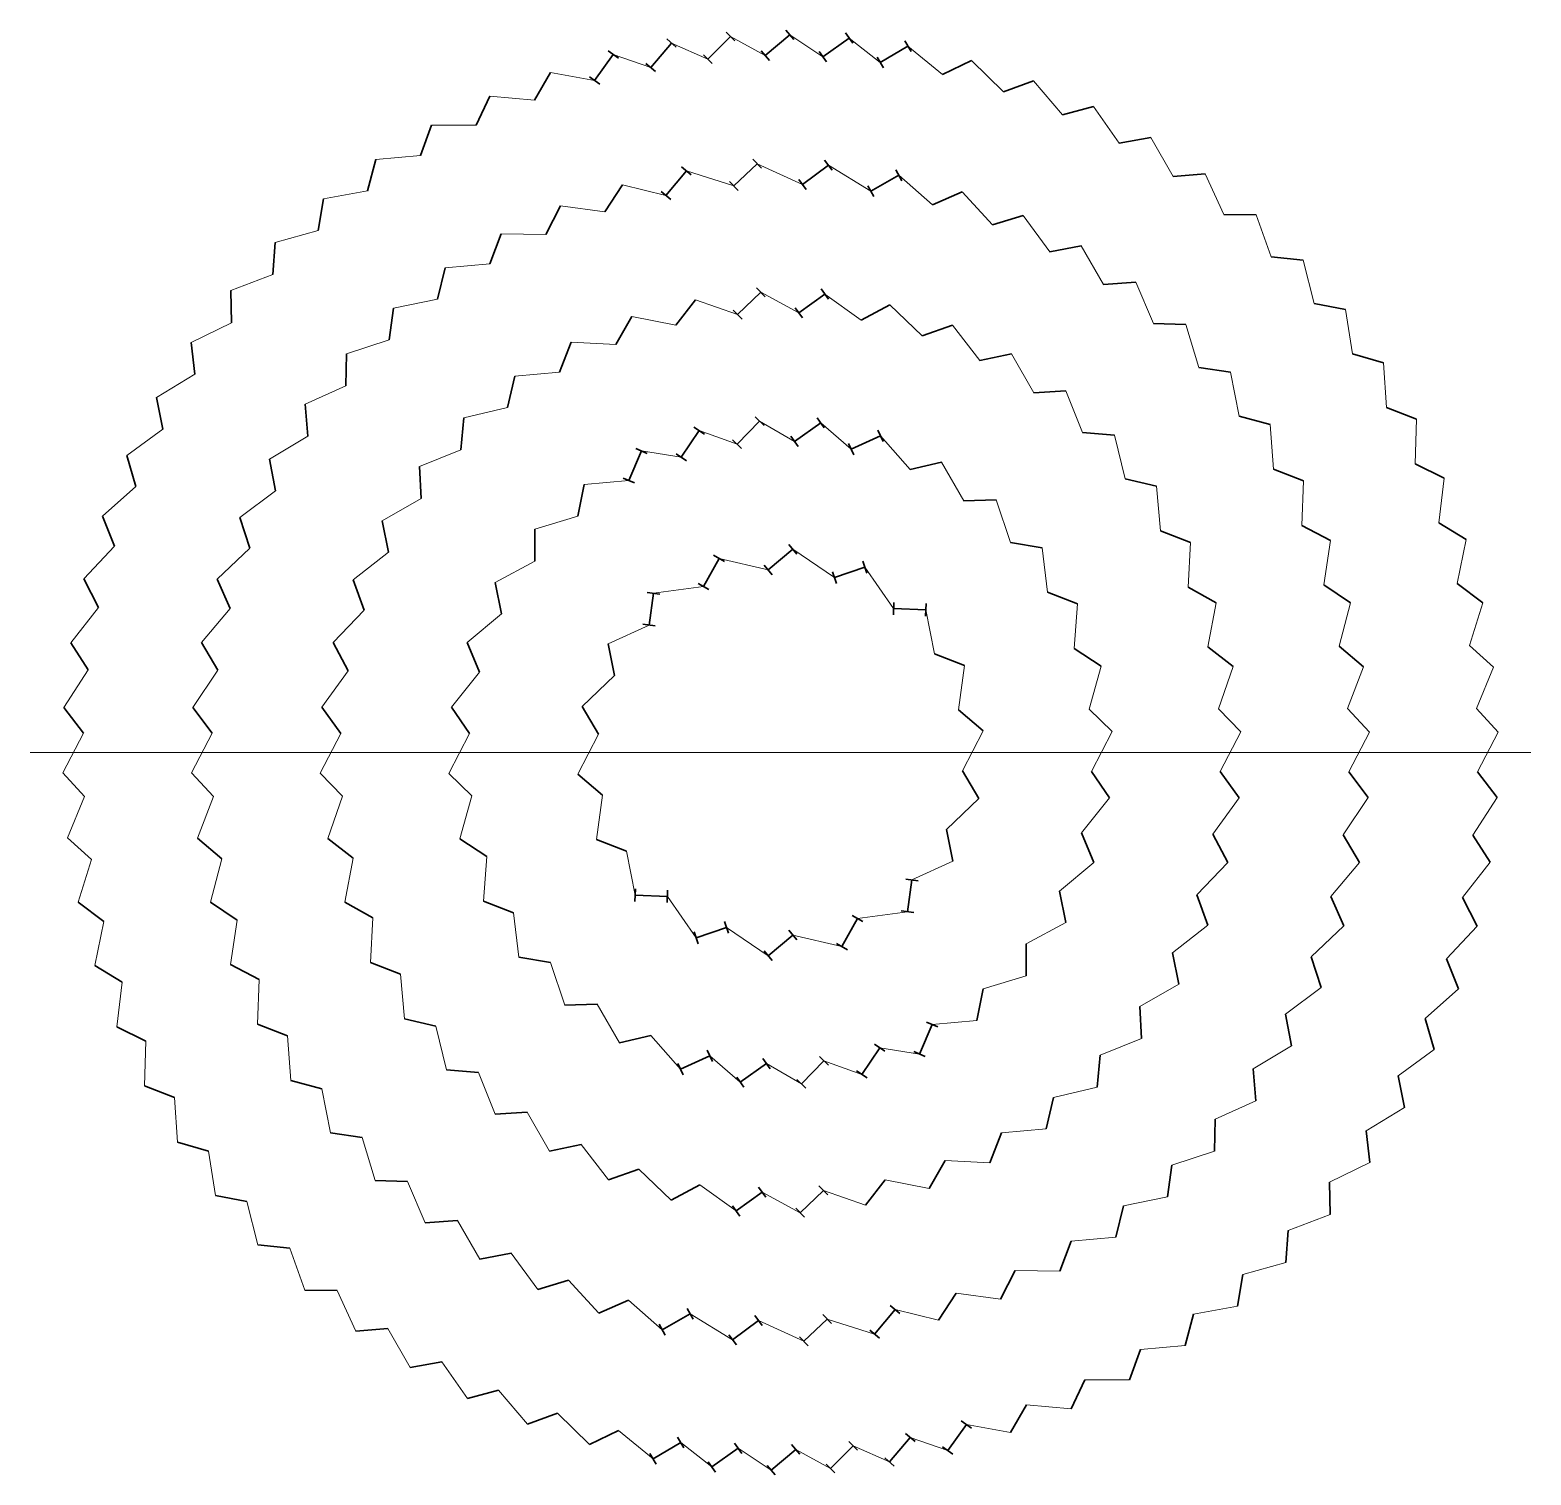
# Model space of a CAD drawing. Header units: millimetres. Extents: x 14 to 682, y -10 to 82.
# Drawn here: x 309 to 379, y -9.7 to 57.7 of the extents above; entities that cross this region are included whole.
import ezdxf

# ---------------------------------------------------------------- set-up
doc = ezdxf.new("R2010")
doc.units = ezdxf.units.MM
for name, color, linetype in [('AUTOSTITCH', 7, 'Continuous'), ('AUTOSTITCH_STITCHES', 7, 'Continuous'), ('FILL_REFERENCES', 8, 'Continuous')]:
    doc.layers.add(name, color=color, linetype=linetype)

# ---------------------------------------------------------------- blocks, each defined once
blk = doc.blocks.new('ST-2')
at = {"layer": 'AUTOSTITCH', "color": 7, "lineweight": 30}
for p, q in [((341.136, 33.057), (340.409, 31.745)), ((344.575, 33.482), (343.425, 32.518)), ((347.937, 32.645), (346.518, 32.157)), ((338.078, 31.428), (337.87, 29.942)), ((350.775, 30.659), (349.276, 30.712)), ((335.966, 29.069), (336.258, 27.598)), ((352.587, 28.062), (351.189, 28.605)), ((334.746, 26.147), (335.505, 24.853)), ((353.445, 25.014), (352.303, 25.986)), ((353.254, 21.853), (352.495, 23.147)), ((334.555, 22.986), (335.697, 22.014)), ((352.034, 18.931), (351.742, 20.402)), ((335.413, 19.938), (336.811, 19.395)), ((349.922, 16.572), (350.13, 18.058)), ((337.225, 17.341), (338.724, 17.288)), ((346.864, 14.943), (347.591, 16.255)), ((340.063, 15.355), (341.482, 15.843)), ((343.425, 14.518), (344.575, 15.482))]:
    blk.add_line(p, q, dxfattribs=at)
for points in [[(344.763, 33.258), (344.387, 33.706)], [(341.392, 32.916), (340.88, 33.199)], [(348.032, 32.369), (347.842, 32.922)], [(343.613, 32.294), (343.237, 32.742)], [(346.613, 31.881), (346.423, 32.434)], [(340.665, 31.604), (340.153, 31.887)], [(338.368, 31.387), (337.789, 31.468)], [(349.266, 30.419), (349.286, 31.004)], [(350.765, 30.366), (350.786, 30.951)], [(338.16, 29.902), (337.581, 29.983)], [(337.235, 17.634), (337.214, 17.049)], [(338.734, 17.581), (338.714, 16.996)], [(349.84, 18.098), (350.419, 18.017)], [(341.387, 16.119), (341.577, 15.566)], [(347.335, 16.396), (347.847, 16.113)], [(349.632, 16.613), (350.211, 16.532)], [(339.968, 15.631), (340.158, 15.078)], [(344.387, 15.706), (344.763, 15.258)], [(343.237, 14.742), (343.613, 14.294)], [(346.608, 15.084), (347.12, 14.801)]]:
    blk.add_lwpolyline(points, dxfattribs=at)
at = {"layer": 'AUTOSTITCH_STITCHES', "color": 7, "lineweight": 9}
for p, q in [((343.425, 32.518), (341.136, 33.057)), ((346.518, 32.157), (344.575, 33.482)), ((349.276, 30.712), (347.937, 32.645)), ((340.409, 31.745), (338.078, 31.428)), ((351.189, 28.605), (350.775, 30.659)), ((337.87, 29.942), (335.966, 29.069)), ((352.303, 25.986), (352.587, 28.062)), ((336.258, 27.598), (334.746, 26.147)), ((335.505, 24.853), (334.555, 22.986)), ((352.495, 23.147), (353.445, 25.014)), ((335.697, 22.014), (335.413, 19.938)), ((351.742, 20.402), (353.254, 21.853)), ((336.811, 19.395), (337.225, 17.341)), ((350.13, 18.058), (352.034, 18.931)), ((338.724, 17.288), (340.063, 15.355)), ((347.591, 16.255), (349.922, 16.572)), ((341.482, 15.843), (343.425, 14.518)), ((344.575, 15.482), (346.864, 14.943))]:
    blk.add_line(p, q, dxfattribs=at)
blk = doc.blocks.new('ST-3')
at = {"layer": 'AUTOSTITCH', "color": 7, "lineweight": 30}
for p, q in [((343.023, 39.462), (341.977, 38.388)), ((345.875, 39.379), (344.649, 38.515)), ((340.205, 39.021), (339.373, 37.773)), ((348.663, 38.774), (347.299, 38.15)), ((337.515, 38.07), (336.926, 36.691)), ((351.51, 37.551), (350.049, 37.21)), ((334.845, 36.498), (334.542, 35.029)), ((354.056, 35.786), (352.557, 35.742)), ((332.541, 34.427), (332.536, 32.927)), ((356.2, 33.549), (354.722, 33.805)), ((330.695, 31.938), (330.989, 30.467)), ((357.856, 30.93), (356.459, 31.475)), ((329.382, 29.131), (329.963, 27.749)), ((358.958, 28.034), (357.697, 28.846)), ((328.653, 26.12), (329.497, 24.88)), ((359.462, 24.977), (358.388, 26.023)), ((359.347, 21.88), (358.503, 23.12)), ((328.538, 23.023), (329.612, 21.977)), ((329.042, 19.966), (330.303, 19.154)), ((358.618, 18.869), (358.037, 20.251)), ((357.305, 16.062), (357.011, 17.533)), ((330.144, 17.07), (331.541, 16.525)), ((355.459, 13.573), (355.464, 15.073)), ((331.8, 14.451), (333.278, 14.195)), ((353.155, 11.502), (353.458, 12.971)), ((333.944, 12.214), (335.443, 12.258)), ((350.485, 9.93), (351.074, 11.309)), ((336.49, 10.449), (337.951, 10.79)), ((339.337, 9.226), (340.701, 9.85)), ((347.795, 8.979), (348.627, 10.227)), ((342.125, 8.621), (343.351, 9.485)), ((344.977, 8.538), (346.023, 9.612))]:
    blk.add_line(p, q, dxfattribs=at)
for points in [[(343.233, 39.258), (342.814, 39.666)], [(346.043, 39.14), (345.706, 39.618)], [(340.448, 38.858), (339.962, 39.183)], [(342.186, 38.184), (341.767, 38.592)], [(344.817, 38.276), (344.48, 38.754)], [(348.785, 38.508), (348.541, 39.04)], [(337.784, 37.955), (337.246, 38.185)], [(339.616, 37.611), (339.13, 37.935)], [(347.421, 37.884), (347.177, 38.416)], [(337.195, 36.576), (336.657, 36.806)], [(350.805, 11.424), (351.343, 11.194)], [(340.579, 10.116), (340.823, 9.584)], [(345.814, 9.816), (346.233, 9.408)], [(348.384, 10.389), (348.87, 10.065)], [(350.216, 10.045), (350.754, 9.815)], [(339.215, 9.492), (339.459, 8.96)], [(343.183, 9.724), (343.52, 9.246)], [(347.552, 9.142), (348.038, 8.817)], [(341.957, 8.86), (342.294, 8.382)], [(344.767, 8.742), (345.186, 8.334)]]:
    blk.add_lwpolyline(points, dxfattribs=at)
at = {"layer": 'AUTOSTITCH_STITCHES', "color": 7, "lineweight": 9}
for p, q in [((344.649, 38.515), (343.023, 39.462)), ((347.299, 38.15), (345.875, 39.379)), ((341.977, 38.388), (340.205, 39.021)), ((350.049, 37.21), (348.663, 38.774)), ((339.373, 37.773), (337.515, 38.07)), ((352.557, 35.742), (351.51, 37.551)), ((336.926, 36.691), (334.845, 36.498)), ((354.722, 33.805), (354.056, 35.786)), ((334.542, 35.029), (332.541, 34.427)), ((332.536, 32.927), (330.695, 31.938)), ((356.459, 31.475), (356.2, 33.549)), ((357.697, 28.846), (357.856, 30.93)), ((330.989, 30.467), (329.382, 29.131)), ((358.388, 26.023), (358.958, 28.034)), ((329.963, 27.749), (328.653, 26.12)), ((329.497, 24.88), (328.538, 23.023)), ((358.503, 23.12), (359.462, 24.977)), ((329.612, 21.977), (329.042, 19.966)), ((358.037, 20.251), (359.347, 21.88)), ((330.303, 19.154), (330.144, 17.07)), ((357.011, 17.533), (358.618, 18.869)), ((331.541, 16.525), (331.8, 14.451)), ((355.464, 15.073), (357.305, 16.062)), ((333.278, 14.195), (333.944, 12.214)), ((353.458, 12.971), (355.459, 13.573)), ((335.443, 12.258), (336.49, 10.449)), ((351.074, 11.309), (353.155, 11.502)), ((337.951, 10.79), (339.337, 9.226)), ((340.701, 9.85), (342.125, 8.621)), ((348.627, 10.227), (350.485, 9.93)), ((343.351, 9.485), (344.977, 8.538)), ((346.023, 9.612), (347.795, 8.979))]:
    blk.add_line(p, q, dxfattribs=at)
blk = doc.blocks.new('ST-4')
at = {"layer": 'AUTOSTITCH', "color": 7, "lineweight": 30}
for p, q in [((340.031, 45.12), (339.111, 43.935)), ((343.081, 45.47), (342.002, 44.428)), ((346.065, 45.39), (344.852, 44.508)), ((349.092, 44.878), (347.766, 44.178)), ((337.062, 44.339), (336.32, 43.035)), ((352.015, 43.939), (350.602, 43.435)), ((334.235, 43.143), (333.686, 41.747)), ((354.775, 42.594), (353.304, 42.296)), ((331.607, 41.556), (331.263, 40.096)), ((357.314, 40.869), (355.816, 40.784)), ((329.232, 39.611), (329.099, 38.117)), ((359.582, 38.799), (358.087, 38.929)), ((327.158, 37.347), (327.24, 35.85)), ((361.532, 36.428), (360.071, 36.769)), ((325.428, 34.811), (325.722, 33.34)), ((363.124, 33.803), (361.726, 34.349)), ((324.077, 32.054), (324.578, 30.641)), ((364.325, 30.978), (363.02, 31.717)), ((323.132, 29.133), (323.83, 27.805)), ((365.112, 28.011), (363.926, 28.928)), ((322.614, 26.108), (323.493, 24.892)), ((365.468, 24.961), (364.424, 26.039)), ((365.386, 21.892), (364.507, 23.108)), ((322.532, 23.039), (323.576, 21.961)), ((322.888, 19.989), (324.074, 19.072)), ((364.868, 18.867), (364.17, 20.195)), ((323.675, 17.022), (324.98, 16.283)), ((363.923, 15.946), (363.422, 17.359)), ((324.876, 14.197), (326.274, 13.651)), ((362.572, 13.189), (362.278, 14.66)), ((360.842, 10.653), (360.76, 12.15)), ((326.468, 11.572), (327.929, 11.231)), ((358.768, 8.389), (358.901, 9.883)), ((328.418, 9.201), (329.913, 9.071)), ((356.393, 6.444), (356.737, 7.904)), ((330.686, 7.131), (332.184, 7.216)), ((333.225, 5.406), (334.696, 5.704)), ((353.765, 4.857), (354.314, 6.253)), ((350.938, 3.661), (351.68, 4.965)), ((335.985, 4.061), (337.398, 4.565)), ((338.908, 3.122), (340.234, 3.822)), ((344.919, 2.53), (345.998, 3.572)), ((347.969, 2.88), (348.889, 4.065)), ((341.935, 2.61), (343.148, 3.492))]:
    blk.add_line(p, q, dxfattribs=at)
for points in [[(343.284, 45.26), (342.878, 45.681)], [(346.237, 45.154), (345.893, 45.627)], [(342.205, 44.218), (341.799, 44.639)], [(345.024, 44.272), (344.68, 44.745)], [(342.976, 3.728), (343.32, 3.255)], [(345.795, 3.782), (346.201, 3.361)], [(341.763, 2.846), (342.107, 2.373)], [(344.716, 2.74), (345.122, 2.319)]]:
    blk.add_lwpolyline(points, dxfattribs=at)
at = {"layer": 'AUTOSTITCH_STITCHES', "color": 7, "lineweight": 9}
for p, q in [((342.002, 44.428), (340.031, 45.12)), ((344.852, 44.508), (343.081, 45.47)), ((347.766, 44.178), (346.065, 45.39)), ((350.602, 43.435), (349.092, 44.878)), ((339.111, 43.935), (337.062, 44.339)), ((353.304, 42.296), (352.015, 43.939)), ((336.32, 43.035), (334.235, 43.143)), ((355.816, 40.784), (354.775, 42.594)), ((333.686, 41.747), (331.607, 41.556)), ((358.087, 38.929), (357.314, 40.869)), ((331.263, 40.096), (329.232, 39.611)), ((360.071, 36.769), (359.582, 38.799)), ((329.099, 38.117), (327.158, 37.347)), ((361.726, 34.349), (361.532, 36.428)), ((327.24, 35.85), (325.428, 34.811)), ((363.02, 31.717), (363.124, 33.803)), ((325.722, 33.34), (324.077, 32.054)), ((363.926, 28.928), (364.325, 30.978)), ((324.578, 30.641), (323.132, 29.133)), ((364.424, 26.039), (365.112, 28.011)), ((323.83, 27.805), (322.614, 26.108)), ((323.493, 24.892), (322.532, 23.039)), ((364.507, 23.108), (365.468, 24.961)), ((323.576, 21.961), (322.888, 19.989)), ((364.17, 20.195), (365.386, 21.892)), ((324.074, 19.072), (323.675, 17.022)), ((363.422, 17.359), (364.868, 18.867)), ((324.98, 16.283), (324.876, 14.197)), ((362.278, 14.66), (363.923, 15.946)), ((326.274, 13.651), (326.468, 11.572)), ((360.76, 12.15), (362.572, 13.189)), ((327.929, 11.231), (328.418, 9.201)), ((358.901, 9.883), (360.842, 10.653)), ((329.913, 9.071), (330.686, 7.131)), ((356.737, 7.904), (358.768, 8.389)), ((332.184, 7.216), (333.225, 5.406)), ((354.314, 6.253), (356.393, 6.444)), ((334.696, 5.704), (335.985, 4.061)), ((351.68, 4.965), (353.765, 4.857)), ((337.398, 4.565), (338.908, 3.122)), ((340.234, 3.822), (341.935, 2.61)), ((345.998, 3.572), (347.969, 2.88)), ((348.889, 4.065), (350.938, 3.661)), ((343.148, 3.492), (344.919, 2.53))]:
    blk.add_line(p, q, dxfattribs=at)
blk = doc.blocks.new('ST-5')
at = {"layer": 'AUTOSTITCH', "color": 7, "lineweight": 30}
for p, q in [((339.613, 51.136), (338.656, 49.98)), ((342.915, 51.467), (341.826, 50.435)), ((346.232, 51.397), (345.027, 50.504)), ((336.629, 50.482), (335.807, 49.227)), ((349.517, 50.929), (348.213, 50.187)), ((352.471, 50.15), (351.093, 49.558)), ((333.737, 49.5), (333.059, 48.162)), ((355.32, 49.049), (353.884, 48.614)), ((330.971, 48.204), (330.446, 46.799)), ((358.029, 47.639), (356.554, 47.365)), ((328.367, 46.61), (328, 45.155)), ((360.565, 45.936), (359.069, 45.828)), ((325.955, 44.736), (325.752, 43.249)), ((362.896, 43.963), (361.397, 44.022)), ((323.766, 42.606), (323.729, 41.106)), ((364.994, 41.744), (363.511, 41.968)), ((321.827, 40.246), (321.957, 38.752)), ((366.833, 39.305), (365.384, 39.693)), ((320.161, 37.686), (320.456, 36.215)), ((368.39, 36.678), (366.993, 37.223)), ((318.79, 34.957), (319.246, 33.528)), ((369.646, 33.894), (368.318, 34.591)), ((317.73, 32.092), (318.342, 30.723)), ((370.585, 30.987), (369.343, 31.828)), ((316.994, 29.128), (317.755, 27.835)), ((371.196, 27.995), (370.055, 28.968)), ((316.592, 26.1), (317.491, 24.9)), ((371.472, 24.953), (370.445, 26.047)), ((371.408, 21.9), (370.509, 23.1)), ((316.528, 23.047), (317.555, 21.953)), ((316.804, 20.005), (317.945, 19.032)), ((371.006, 18.872), (370.245, 20.165)), ((317.415, 17.013), (318.657, 16.172)), ((370.27, 15.908), (369.658, 17.277)), ((318.354, 14.106), (319.682, 13.409)), ((369.21, 13.043), (368.754, 14.472)), ((319.61, 11.322), (321.007, 10.777)), ((367.839, 10.314), (367.544, 11.785)), ((366.173, 7.754), (366.043, 9.248)), ((321.167, 8.695), (322.616, 8.307)), ((364.234, 5.394), (364.271, 6.894)), ((323.006, 6.256), (324.489, 6.032)), ((362.045, 3.264), (362.248, 4.751)), ((325.104, 4.037), (326.603, 3.978)), ((359.633, 1.39), (360, 2.845)), ((327.435, 2.064), (328.931, 2.172)), ((357.029, -0.204), (357.554, 1.201)), ((329.971, 0.361), (331.446, 0.635)), ((332.68, -1.049), (334.116, -0.614)), ((354.263, -1.5), (354.941, -0.162)), ((351.371, -2.482), (352.193, -1.227)), ((335.529, -2.15), (336.907, -1.558)), ((348.387, -3.136), (349.344, -1.98)), ((338.483, -2.929), (339.787, -2.187)), ((341.768, -3.397), (342.973, -2.504)), ((345.085, -3.467), (346.174, -2.435))]:
    blk.add_line(p, q, dxfattribs=at)
for points in [[(339.838, 50.949), (339.387, 51.322)], [(343.116, 51.254), (342.713, 51.679)], [(346.406, 51.162), (346.058, 51.632)], [(349.662, 50.674), (349.373, 51.183)], [(342.027, 50.223), (341.625, 50.647)], [(345.201, 50.269), (344.853, 50.739)], [(348.358, 49.933), (348.069, 50.442)], [(338.882, 49.794), (338.431, 50.167)], [(339.642, -1.933), (339.931, -2.442)], [(349.118, -1.794), (349.569, -2.167)], [(338.338, -2.674), (338.627, -3.183)], [(342.799, -2.269), (343.147, -2.739)], [(345.973, -2.223), (346.375, -2.647)], [(341.594, -3.162), (341.942, -3.632)], [(344.884, -3.254), (345.287, -3.679)], [(348.162, -2.949), (348.613, -3.322)]]:
    blk.add_lwpolyline(points, dxfattribs=at)
at = {"layer": 'AUTOSTITCH_STITCHES', "color": 7, "lineweight": 9}
for p, q in [((341.826, 50.435), (339.613, 51.136)), ((345.027, 50.504), (342.915, 51.467)), ((348.213, 50.187), (346.232, 51.397)), ((338.656, 49.98), (336.629, 50.482)), ((351.093, 49.558), (349.517, 50.929)), ((353.884, 48.614), (352.471, 50.15)), ((335.807, 49.227), (333.737, 49.5)), ((356.554, 47.365), (355.32, 49.049)), ((333.059, 48.162), (330.971, 48.204)), ((359.069, 45.828), (358.029, 47.639)), ((330.446, 46.799), (328.367, 46.61)), ((361.397, 44.022), (360.565, 45.936)), ((328, 45.155), (325.955, 44.736)), ((363.511, 41.968), (362.896, 43.963)), ((325.752, 43.249), (323.766, 42.606)), ((365.384, 39.693), (364.994, 41.744)), ((323.729, 41.106), (321.827, 40.246)), ((366.993, 37.223), (366.833, 39.305)), ((321.957, 38.752), (320.161, 37.686)), ((368.318, 34.591), (368.39, 36.678)), ((320.456, 36.215), (318.79, 34.957)), ((369.343, 31.828), (369.646, 33.894)), ((319.246, 33.528), (317.73, 32.092)), ((370.055, 28.968), (370.585, 30.987)), ((318.342, 30.723), (316.994, 29.128)), ((317.755, 27.835), (316.592, 26.1)), ((370.445, 26.047), (371.196, 27.995)), ((317.491, 24.9), (316.528, 23.047)), ((370.509, 23.1), (371.472, 24.953)), ((317.555, 21.953), (316.804, 20.005)), ((370.245, 20.165), (371.408, 21.9)), ((317.945, 19.032), (317.415, 17.013)), ((369.658, 17.277), (371.006, 18.872)), ((318.657, 16.172), (318.354, 14.106)), ((368.754, 14.472), (370.27, 15.908)), ((319.682, 13.409), (319.61, 11.322)), ((367.544, 11.785), (369.21, 13.043)), ((321.007, 10.777), (321.167, 8.695)), ((366.043, 9.248), (367.839, 10.314)), ((322.616, 8.307), (323.006, 6.256)), ((364.271, 6.894), (366.173, 7.754)), ((324.489, 6.032), (325.104, 4.037)), ((362.248, 4.751), (364.234, 5.394)), ((326.603, 3.978), (327.435, 2.064)), ((360, 2.845), (362.045, 3.264)), ((328.931, 2.172), (329.971, 0.361)), ((357.554, 1.201), (359.633, 1.39)), ((331.446, 0.635), (332.68, -1.049)), ((334.116, -0.614), (335.529, -2.15)), ((354.941, -0.162), (357.029, -0.204)), ((352.193, -1.227), (354.263, -1.5)), ((336.907, -1.558), (338.483, -2.929)), ((349.344, -1.98), (351.371, -2.482)), ((339.787, -2.187), (341.768, -3.397)), ((342.973, -2.504), (345.085, -3.467)), ((346.174, -2.435), (348.387, -3.136))]:
    blk.add_line(p, q, dxfattribs=at)
blk = doc.blocks.new('ST-6')
at = {"layer": 'AUTOSTITCH', "color": 7, "lineweight": 30}
for p, q in [((341.669, 57.406), (340.608, 56.346)), ((344.436, 57.484), (343.291, 56.515)), ((338.919, 57.099), (337.949, 55.955)), ((347.2, 57.334), (345.979, 56.463)), ((349.942, 56.956), (348.653, 56.188)), ((336.203, 56.567), (335.331, 55.346)), ((352.91, 56.28), (351.557, 55.633)), ((333.277, 55.724), (332.52, 54.429)), ((355.805, 55.337), (354.398, 54.816)), ((330.441, 54.619), (329.804, 53.261)), ((358.602, 54.136), (357.154, 53.744)), ((327.716, 53.261), (327.205, 51.851)), ((361.278, 52.685), (359.801, 52.427)), ((325.126, 51.661), (324.745, 50.211)), ((363.812, 50.998), (362.317, 50.874)), ((322.692, 49.833), (322.444, 48.354)), ((366.182, 49.087), (364.682, 49.1)), ((320.434, 47.791), (320.322, 46.295)), ((368.368, 46.969), (366.876, 47.118)), ((318.371, 45.553), (318.395, 44.053)), ((370.354, 44.661), (368.881, 44.945)), ((316.519, 43.136), (316.68, 41.645)), ((372.121, 42.182), (370.68, 42.599)), ((314.895, 40.561), (315.19, 39.091)), ((373.656, 39.553), (372.259, 40.099)), ((313.511, 37.85), (313.939, 36.412)), ((374.946, 36.796), (373.604, 37.466)), ((312.379, 35.024), (312.936, 33.631)), ((375.98, 33.932), (374.705, 34.722)), ((311.509, 32.107), (312.189, 30.77)), ((376.75, 30.987), (375.552, 31.889)), ((310.907, 29.122), (311.706, 27.853)), ((377.249, 27.984), (376.138, 28.991)), ((310.579, 26.096), (311.49, 24.904)), ((377.474, 24.948), (376.458, 26.052)), ((310.526, 23.052), (311.542, 21.948)), ((377.421, 21.904), (376.51, 23.096)), ((310.751, 20.016), (311.862, 19.009)), ((377.093, 18.878), (376.294, 20.147)), ((311.25, 17.013), (312.448, 16.111)), ((376.491, 15.893), (375.811, 17.23)), ((312.02, 14.068), (313.295, 13.278)), ((375.621, 12.976), (375.064, 14.369)), ((313.054, 11.204), (314.396, 10.534)), ((374.489, 10.15), (374.061, 11.588)), ((314.344, 8.447), (315.741, 7.901)), ((373.105, 7.439), (372.81, 8.909)), ((371.481, 4.864), (371.32, 6.355)), ((315.879, 5.818), (317.32, 5.401)), ((369.629, 2.447), (369.605, 3.947)), ((317.646, 3.339), (319.119, 3.055)), ((367.566, 0.209), (367.678, 1.705)), ((319.632, 1.031), (321.124, 0.882)), ((365.308, -1.833), (365.556, -0.354)), ((321.818, -1.087), (323.318, -1.1)), ((362.874, -3.661), (363.255, -2.211)), ((324.188, -2.998), (325.683, -2.874)), ((360.284, -5.261), (360.795, -3.851)), ((326.722, -4.685), (328.199, -4.427)), ((357.559, -6.619), (358.196, -5.261)), ((329.398, -6.136), (330.846, -5.744)), ((332.195, -7.337), (333.602, -6.816)), ((354.723, -7.724), (355.48, -6.429)), ((335.09, -8.28), (336.443, -7.633)), ((351.797, -8.567), (352.669, -7.346)), ((338.058, -8.956), (339.347, -8.188)), ((346.331, -9.406), (347.392, -8.346)), ((349.081, -9.099), (350.051, -7.955)), ((340.8, -9.334), (342.021, -8.463)), ((343.564, -9.484), (344.709, -8.515))]:
    blk.add_line(p, q, dxfattribs=at)
for points in [[(341.876, 57.199), (341.463, 57.613)], [(344.625, 57.261), (344.247, 57.707)], [(347.37, 57.096), (347.03, 57.572)], [(336.441, 56.397), (335.965, 56.737)], [(339.142, 56.91), (338.696, 57.288)], [(343.48, 56.292), (343.102, 56.739)], [(346.149, 56.225), (345.809, 56.701)], [(350.091, 56.704), (349.792, 57.207)], [(338.172, 55.766), (337.726, 56.144)], [(340.815, 56.139), (340.402, 56.553)], [(348.802, 55.937), (348.503, 56.44)], [(335.569, 55.176), (335.093, 55.516)], [(352.431, -7.176), (352.907, -7.516)], [(339.198, -7.937), (339.497, -8.44)], [(341.851, -8.225), (342.191, -8.701)], [(344.52, -8.292), (344.898, -8.739)], [(347.185, -8.139), (347.598, -8.553)], [(349.828, -7.766), (350.274, -8.144)], [(351.559, -8.397), (352.035, -8.737)], [(337.909, -8.704), (338.208, -9.207)], [(340.63, -9.096), (340.97, -9.572)], [(348.858, -8.91), (349.304, -9.288)], [(343.375, -9.261), (343.753, -9.707)], [(346.124, -9.199), (346.537, -9.613)]]:
    blk.add_lwpolyline(points, dxfattribs=at)
at = {"layer": 'AUTOSTITCH_STITCHES', "color": 7, "lineweight": 9}
for p, q in [((343.291, 56.515), (341.669, 57.406)), ((345.979, 56.463), (344.436, 57.484)), ((340.608, 56.346), (338.919, 57.099)), ((348.653, 56.188), (347.2, 57.334)), ((351.557, 55.633), (349.942, 56.956)), ((337.949, 55.955), (336.203, 56.567)), ((354.398, 54.816), (352.91, 56.28)), ((335.331, 55.346), (333.277, 55.724)), ((357.154, 53.744), (355.805, 55.337)), ((332.52, 54.429), (330.441, 54.619)), ((359.801, 52.427), (358.602, 54.136)), ((329.804, 53.261), (327.716, 53.261)), ((362.317, 50.874), (361.278, 52.685)), ((327.205, 51.851), (325.126, 51.661)), ((364.682, 49.1), (363.812, 50.998)), ((324.745, 50.211), (322.692, 49.833)), ((366.876, 47.118), (366.182, 49.087)), ((322.444, 48.354), (320.434, 47.791)), ((368.881, 44.945), (368.368, 46.969)), ((320.322, 46.295), (318.371, 45.553)), ((370.68, 42.599), (370.354, 44.661)), ((318.395, 44.053), (316.519, 43.136)), ((372.259, 40.099), (372.121, 42.182)), ((316.68, 41.645), (314.895, 40.561)), ((373.604, 37.466), (373.656, 39.553)), ((315.19, 39.091), (313.511, 37.85)), ((313.939, 36.412), (312.379, 35.024)), ((374.705, 34.722), (374.946, 36.796)), ((312.936, 33.631), (311.509, 32.107)), ((375.552, 31.889), (375.98, 33.932)), ((376.138, 28.991), (376.75, 30.987)), ((312.189, 30.77), (310.907, 29.122)), ((311.706, 27.853), (310.579, 26.096)), ((376.458, 26.052), (377.249, 27.984)), ((311.49, 24.904), (310.526, 23.052)), ((376.51, 23.096), (377.474, 24.948)), ((311.542, 21.948), (310.751, 20.016)), ((376.294, 20.147), (377.421, 21.904)), ((311.862, 19.009), (311.25, 17.013)), ((375.811, 17.23), (377.093, 18.878)), ((312.448, 16.111), (312.02, 14.068)), ((375.064, 14.369), (376.491, 15.893)), ((313.295, 13.278), (313.054, 11.204)), ((374.061, 11.588), (375.621, 12.976)), ((314.396, 10.534), (314.344, 8.447)), ((372.81, 8.909), (374.489, 10.15)), ((315.741, 7.901), (315.879, 5.818)), ((371.32, 6.355), (373.105, 7.439)), ((317.32, 5.401), (317.646, 3.339)), ((369.605, 3.947), (371.481, 4.864)), ((319.119, 3.055), (319.632, 1.031)), ((367.678, 1.705), (369.629, 2.447)), ((321.124, 0.882), (321.818, -1.087)), ((365.556, -0.354), (367.566, 0.209)), ((323.318, -1.1), (324.188, -2.998)), ((363.255, -2.211), (365.308, -1.833)), ((325.683, -2.874), (326.722, -4.685)), ((360.795, -3.851), (362.874, -3.661)), ((328.199, -4.427), (329.398, -6.136)), ((358.196, -5.261), (360.284, -5.261)), ((330.846, -5.744), (332.195, -7.337)), ((333.602, -6.816), (335.09, -8.28)), ((355.48, -6.429), (357.559, -6.619)), ((336.443, -7.633), (338.058, -8.956)), ((352.669, -7.346), (354.723, -7.724)), ((339.347, -8.188), (340.8, -9.334)), ((347.392, -8.346), (349.081, -9.099)), ((350.051, -7.955), (351.797, -8.567)), ((342.021, -8.463), (343.564, -9.484)), ((344.709, -8.515), (346.331, -9.406))]:
    blk.add_line(p, q, dxfattribs=at)

msp = doc.modelspace()

# ---------------------------------------------------------------- linework, layer by layer
at = {"layer": 'FILL_REFERENCES', "lineweight": 13}
msp.add_line((309, 24), (379, 24), dxfattribs=at)

# ---------------------------------------------------------------- block references
at = {"layer": 'AUTOSTITCH'}
for name in ['ST-6', 'ST-5', 'ST-4', 'ST-3', 'ST-2']:
    msp.add_blockref(name, (0, 0), dxfattribs=at)

doc.saveas('drawing.dxf')
